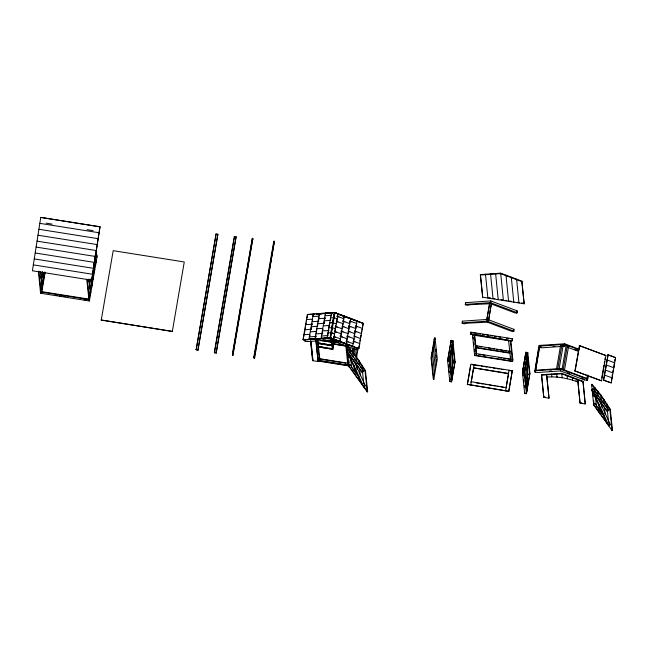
<?xml version="1.0" encoding="UTF-8"?>
<svg xmlns="http://www.w3.org/2000/svg" width="648" height="648" viewBox="0 0 648 648"><rect width="100%" height="100%" fill="white"/><g stroke="black" fill="none" stroke-linecap="round" stroke-linejoin="round"><path stroke-width="0.97" d="M450.125 369.522L450.23 353.662M452.053 346.016L451.842 379.72L449.72 359.559M452.393 376.504L452.612 342.792L454.734 362.953L452.952 362.678L451.948 353.071M525.01 377.444L525.074 367.529M525.123 359.6L525.139 357.615M525.682 356.384L525.69 354.399L525.893 356.319M526.913 357.899L526.694 391.603L524.58 371.442L522.798 371.158M527.253 388.387L527.472 354.683L529.586 374.844L527.812 374.56L527.108 367.845M91.668 280.187L32.4 270.799L40.767 217.404L100.003 226.808L91.668 280.187L100.003 226.808M40.435 291.908L40.516 291.438L89.319 299.19L89.383 300.996L40.573 293.244L40.435 291.908L89.238 299.651M40.573 293.244L38.418 271.504M40.986 291.519L44.242 272.638M43.724 277.83L44.056 275.91M44.388 273.983L44.72 272.055M41.464 291.592L44.688 272.873M41.772 291.948L45.174 272.249M88.371 299.044L89.051 295.099M88.687 299.4L89.027 297.432M89.699 294.192L90.21 291.236M91.06 286.311L91.392 284.342M92.413 278.429L92.753 276.461M93.604 271.528L94.114 268.572M94.964 263.647L95.305 261.679M89.667 296.517L90.518 291.592M91.028 288.635L91.878 283.711M92.389 280.754L93.239 275.829M93.579 273.861L94.503 268.483M94.932 265.98L95.783 261.055M89.383 300.996L97.022 256.721L96.876 255.377L96.325 255.766M101.242 320.136L113.189 250.671L184.267 261.962L172.319 331.428L101.226 320.031L172.319 331.428M196.158 349.539L216.092 233.944L217.874 234.228L197.98 350.228L196.158 349.539L197.98 350.228M196.198 349.944L216.092 233.944M197.932 349.823L217.874 234.228M214.383 352.107L234.325 236.512L236.099 236.787L216.238 353.128L214.464 352.844L214.383 352.107L216.165 352.391L216.238 353.128M214.464 352.844L233.539 242.231M233.879 240.238L234.228 238.245M216.165 352.391L236.099 236.787M232.405 353.962L252.347 238.367L252.817 238.44L233.005 355.217L232.405 353.962L233.005 355.217M232.535 355.136L252.347 238.367M232.883 354.035L252.817 238.44M253.862 356.805L273.796 241.202L274.396 241.299L254.591 358.198L254 358.109L253.862 356.805L254.453 356.894L254.591 358.198M254 358.109L260.877 318.249M261.217 316.248L262.764 307.282M263.112 305.289L263.453 303.296M263.801 301.304L264.141 299.311M264.481 297.319L265.348 292.337M265.688 290.344L266.028 288.352M266.377 286.359L266.717 284.367M267.065 282.374L268.612 273.399M268.952 271.407L273.934 242.506M254.453 356.894L274.396 241.299M333.688 339.017L330.035 337.867L333.688 339.017L338.062 313.737L334.409 312.579L330.035 337.867L358.668 348.681L363.35 323.376L334.692 312.725L344.372 316.094L340.006 341.375L330.423 337.997L302.981 339.763L307.338 314.483L314.126 314.086M303.321 339.892L303.612 338.207M303.904 336.523L303.847 334.708L309.671 334.368M304.487 333.153L304.916 330.626M305.208 328.941L305.5 327.248M306.229 323.036L305.937 324.721L312.385 324.203M306.52 321.351L306.464 319.537L312.287 319.197M307.103 317.982L307.533 315.454M305.443 340.637L305.346 341.221L305.305 339.341M330.674 338.135L304.609 339.819L304.746 341.123L307.719 341.593L307.824 341.018M308.942 339.269L321.716 338.612L308.942 339.269L313.3 313.988L324.113 313.421M310.011 335.186L309.72 336.871L316.256 336.385M311.024 329.289L311.315 327.605M311.607 325.912L312.044 323.384M312.628 320.015L312.336 321.7L318.873 321.214M314.993 338.807L327.848 338.183L314.993 338.807L319.351 313.527L332.205 312.895L319.351 313.527M315.471 338.094L315.908 335.567M316.491 332.197L316.2 333.882L322.785 333.412M316.783 330.512L316.734 328.698L322.672 328.406M317.512 326.3L317.795 324.608M318.233 322.08L319.108 317.026M319.399 315.341L319.691 313.656M316.022 340.629L318.087 361.527L312.903 360.709L310.951 340.913M340.006 341.375L330.334 338.005L321.052 338.369L325.409 313.081L331.841 312.806L331.177 316.175M321.384 338.499L321.675 336.814M322.113 334.279L322.404 332.594M322.979 329.225L322.688 330.909L328.787 330.504M324 323.328L324.292 321.643M324.583 319.95L325.021 317.423M325.596 314.053L325.304 315.738L331.403 315.333M326.074 340.492L325.442 339.957M330.966 333.752L331.258 332.068M331.152 333.785L331.444 332.1M331.314 340.686L331.233 341.148L322.607 340.232M331.711 341.699L323.052 340.322L331.711 341.642L331.646 342.266L321.06 340.581M333.023 345.497L332.375 349.256L331.582 341.634M333.347 343.618L333.671 341.739M317.941 346.964L332.853 349.329L334.311 340.88M336.434 342.136L336.514 341.674M339.836 340.565L340.443 338.847L334.344 336.701M340.565 336.344L341.318 333.793L334.344 331.339M341.148 332.975L341.577 330.448M342.16 327.078L341.869 328.763L335.219 326.276M342.452 325.393L343.059 323.676L336.96 321.529M343.181 321.173L343.472 319.488M343.764 317.804L344.372 316.094M346.34 342.136L346.777 339.601M347.061 337.916L347.352 336.231M349.248 325.272L348.114 333.68L340.953 331.12M349.969 321.06L349.539 323.587L342.695 321.003M346.364 343.796L332.942 338.993L346.364 343.796L350.73 318.508L337.3 313.705L350.73 318.508M347.806 364.581L348.106 362.848L347.846 364.986L345.789 345.384M354.432 334.449L354.14 336.134L360.41 338.572M354.723 332.764L355.161 330.237M352.723 346.226L339.374 341.415L352.723 346.226L357.08 320.938L343.732 316.127L357.08 320.938M354.48 349.021L330.545 340.006L330.35 338.159L357.315 348.187L357.453 349.491L354.48 349.021L354.578 348.446M356.959 348.818L356.862 349.402L356.821 347.522M357.356 349.969L357.785 347.547M356.198 356.716L356.667 356.789L358.117 348.357M358.668 348.681L359.867 343.602L353.273 341.188M359.972 341.099L360.264 339.414M360.555 337.73L360.993 335.194M361.576 331.825L361.284 333.509L355.015 331.079M361.868 330.14L362.483 328.431L355.89 326.017M362.588 325.928L363.026 323.401M435.043 337.932L437.279 359.195L433.787 379.428L433.318 379.347L431.082 358.085L434.217 339.082L434.743 339.665L435.043 337.932L434.565 337.859L434.265 339.593L434.217 339.082M433.787 379.428L431.552 358.166L434.687 339.155M436.363 361.649L436.655 359.964M447.606 360.604L451.089 340.378L452.871 340.654L455.074 361.625L451.583 381.858L449.809 381.575L447.606 360.604L449.38 360.887L451.583 381.858M451.13 340.775L447.647 361.009L449.42 361.292L452.911 341.059M449.639 358.749L447.857 358.466L449.68 359.154L452.523 341.99L450.749 341.707L452.571 342.395L452.523 341.99M449.38 360.887L452.871 340.654M450.093 379.242L449.761 381.17L451.543 381.453L455.026 361.22M451.923 368.647L453.252 360.944M452.628 365.197L453.049 359.024M462.129 322.898L462.421 321.165L487.571 319.407L513.945 329.346L513.694 331.598L511.394 331.233L487.377 322.186L467.103 323.198L464.486 323.781L462.178 323.417L462.129 322.898L487.272 321.141L513.645 331.079L513.694 331.598M489.596 303.758L470.286 304.698L467.678 305.289L465.369 304.925L465.313 304.398L465.612 302.665L490.755 300.915L517.128 310.846L516.885 313.106L514.585 312.741L490.568 303.693L490.755 300.915M480.354 275.036L480.435 274.574L500.669 273.156L521.899 281.159L524.151 303.799L482.687 297.213L480.354 275.036L500.588 273.626L521.818 281.621L524.151 303.799M470.61 333.89L470.91 332.157L512.374 338.742L512.123 340.88L470.61 333.89L512.123 340.88M470.659 334.295L470.91 332.157M485.49 274.217L487.871 298.04L487.944 297.578M467.346 384.361L470.829 364.127L512.293 370.713L508.85 391.343L467.346 384.361L508.85 391.343M467.386 384.758L470.707 365.496M482.687 297.213L480.435 274.574M471.145 382.393L473.631 367.943M490.552 273.869L493.047 298.858L493.128 298.396L494.861 298.671M486.737 319.837L489.629 303.078L491.411 303.361L488.56 320.525L491.411 303.361M486.786 320.242L489.507 304.471M487.571 319.407L487.377 322.186M495.615 273.513L498.231 299.684L498.312 299.222M500.669 273.156L503.415 300.502M505.975 275.157L508.599 301.328L508.68 300.866M511.28 277.158L513.783 302.154L513.864 301.693M516.594 279.158L518.967 302.972L519.048 302.511L517.315 302.235M521.818 281.621L521.899 281.159M510.179 351.078L509.879 352.812L475.527 347.36L475.826 345.627L510.219 351.483L508.259 351.167M513.645 331.079L513.945 329.346M516.885 313.106L517.128 310.846M512.074 340.475L512.374 338.742M509.036 370.194L505.594 390.825M506.088 387.941L508.583 373.491M472.433 334.579L474.636 355.541L512.544 361.56L512.843 359.826L510.786 340.224M508.802 390.947L512.293 370.713M527.383 353.873L524.54 371.037L522.758 370.761L525.609 353.597L527.423 354.278M522.458 372.495L525.949 352.261L527.723 352.544L529.926 373.515L526.443 393.741L524.661 393.458L522.458 372.495L524.24 372.778L526.443 393.741M525.828 353.63L522.499 372.9L524.281 373.175L527.772 352.949L525.949 352.261M524.24 372.778L527.723 352.544M527.116 378.61L527.942 373.791M529.886 373.11L526.395 393.344L524.621 393.061M588.279 375.548L587.444 380.408L584.472 379.939L560.536 370.923L537.71 372.511L534.738 372.041L538.966 345.449L564.7 343.788L578.826 349.118M535.24 369.125L538.934 347.725M539.695 346.85L535.329 372.138L539.557 345.546L539.695 346.85L541.283 347.101M575.878 380.741L577.927 381.567L577.846 382.028C568.013 378.246 557.28 376.277 546.75 377.087L546.823 376.626L549.042 397.726L548.961 398.188L543.785 397.37L541.534 374.73L561.767 373.313L582.989 381.316L585.241 403.955L580.065 403.129L577.684 379.315M546.588 374.374L548.961 398.188M543.785 397.37L541.534 374.73M551.65 374.026L551.821 376.853M556.705 373.669L556.948 377.152L557.029 376.691M561.897 344.768L557.742 368.898L556.51 368.987L560.674 344.858L561.897 344.768L563.185 345.254L559.022 369.384M586.813 378.44L560.439 368.501L560.536 370.923L560.633 370.348M564.7 343.788L564.797 346.21L562.812 346.348M564.797 346.21L564.894 345.635M561.97 369.822L566.133 345.692L567.356 345.603L568.644 346.089L564.481 370.219L563.201 369.733L567.356 345.603M561.767 373.313L562.108 377.808L562.189 377.347M567.073 375.314L567.316 378.805M572.378 377.314L572.549 380.149M574.865 370.923L579.555 345.611L605.929 355.55L601.563 380.838L574.865 370.923L601.563 380.838M575.189 370.899L579.555 345.611M585.241 403.955L582.989 381.316M580.065 403.129L577.927 381.567M584.472 379.939L584.569 379.364M587.38 375.127L586.853 380.319M587.185 378.375L587.517 376.431M587.444 380.408L587.979 375.216M601.741 377.938L603.92 365.294M604.26 363.35L604.592 361.406M604.924 359.462L605.264 357.518M603.41 380.101L608.099 354.788L615.6 357.615L611.242 382.903L603.41 380.101L611.242 382.903M603.734 380.076L608.099 354.788M611.348 380.4L612.109 377.849L604.276 375.046M612.077 376.188L612.368 374.495M613.089 370.283L612.66 372.811L605.151 369.984M614.255 363.544L613.859 367.732L606.026 364.929M614.693 361.009L614.984 359.324M321.052 338.369L330.237 337.973L327.07 337.956L331.444 312.676L334.409 312.579L338.062 313.737M327.831 335.567L327.937 332.902C332.537 332.732 336.693 332.408 333.38 339.05M328.56 331.347L328.852 329.662M330.448 320.396L330.747 318.711M334.36 312.587L331.177 332.918M334.643 312.555L330.278 337.843M330.65 337.981L335.024 312.692M337.308 316.289L337.754 313.762M334.692 331.46C337.325 327.475 331.387 327.605 328.811 327.848L329.686 322.785L332.902 322.672L336.312 323.846L337.187 318.792L333.761 317.617M335.275 328.091L335.713 325.563M349.361 366.703L348.964 366.979L346.753 345.87L347.142 345.595M348.284 349.807L346.818 350.835L362.224 372.487L363.69 371.458L363.609 370.713L348.284 349.807L348.365 350.544M350.074 348.697L350.09 352.828M353.071 352.334L353.201 357.542M359.251 377.274L349.815 364.403L348.349 365.432L367.254 391.927L367.651 391.651L365.432 370.551L356.1 356.327L356.23 361.568M359.17 360.653L359.186 364.873M362.273 365.334L362.281 369.457M362.143 371.741L363.609 370.713M367.254 391.927L365.035 370.818L365.432 370.551M364.208 387.763L364.597 387.496L367.651 391.651M594.184 405.373L593.795 405.648L591.575 384.539L591.964 384.272L600.923 394.997L610.254 409.22L612.473 430.321L612.085 430.596L593.349 404.328L594.815 403.299L604.244 416.162M594.905 387.366L594.921 391.497M591.81 389.74L593.285 388.711L608.61 409.625L608.683 410.362L607.216 411.391L591.81 389.74L607.216 411.391M597.893 391.003L598.023 396.212M600.923 394.997L601.166 401.234M603.993 399.322L604.017 403.542M596.84 409.803L597.229 409.528L600.283 413.691L599.886 413.967M607.095 404.004L607.111 408.127M607.144 410.646L608.61 409.625M612.085 430.596L609.865 409.496L610.254 409.22M608.626 422.156L610.222 424.942L608.747 425.971L608.675 425.234L610.141 424.205L597.942 397.742M40.767 217.404L99.97 226.824M39.812 223.349L99.071 232.745M38.912 229.271L98.148 238.675M37.957 235.216L97.224 244.604M37.033 241.145L96.293 250.533M36.102 247.074L95.369 256.462M35.211 252.987L94.446 262.399M34.287 258.925L93.515 268.329M33.323 264.87L92.591 274.258M330.893 317.868L333.777 317.617M343.618 318.646L336.96 316.159M348.665 328.649L342.719 326.381M346.923 338.758L340.079 336.174M354.578 333.607L348.673 331.339M314.288 314.142L307.338 314.483M317.058 313.956L323.919 313.47M325.879 313.34L331.752 312.927M308.975 314.531L313.591 314.345M319.359 313.948L324.656 313.575M328.18 313.332L332.1 313.057M335.04 312.854L343.189 316.07M465.313 304.398L490.463 302.648L516.829 312.579M361.414 322.785L361.673 322.906M322.704 339.981L324.689 339.844M307.719 341.593L330.545 340.006M561.962 345.344L563.185 345.254M552.987 346.469L554.971 346.332M560.828 346.494L541.971 347.806L539.598 347.425L539.46 346.121L564.602 344.372L578.729 349.693M567.421 346.178L568.644 346.089M605.929 355.55L579.223 345.635M615.6 357.615L607.767 354.812M606.893 359.875L614.401 362.702M535.297 370.259L560.439 368.501M549.723 371.11L551.707 370.964M541.453 375.192L561.686 373.774L582.917 381.777M316.507 313.932L324.162 313.446M316.062 313.972L319.942 313.754M311.51 329.257L305.062 329.783M302.981 339.763L315.584 339.034M331.711 312.887L325.409 313.081M318.759 316.208L312.871 316.516L313.3 313.988M317.018 326.325L311.461 326.754M316.143 331.379L310.586 331.817M325.401 318.241L318.816 318.711M324.526 323.295L317.941 323.765M330.537 320.387L324.437 320.792M329.662 325.442L323.563 325.855M327.92 335.559L321.821 335.972M329.694 322.793L332.667 322.696M327.07 337.956L329.986 337.867M252.469 239.541L252.939 239.614M236.172 237.533L234.398 237.249L234.325 236.512M46.17 223.163L52.099 224.111M87.164 229.676L93.085 230.615M488.811 297.707L490.536 297.983M500.904 299.635L502.629 299.903M505.221 300.316L506.955 300.591M509.547 301.004L511.272 301.279M521.64 302.924L523.365 303.199M491.451 303.766L489.629 303.078M96.463 257.11L96.941 257.191L96.269 250.816M95.467 262.894L95.945 262.966L95.118 255.109M94.171 270.402L94.648 270.483L93.911 263.469M473.729 332.999L476.726 333.477M478.718 333.793L480.711 334.109M482.711 334.425L484.777 334.757M486.697 335.057L488.722 335.381M490.69 335.688L492.683 336.012M494.651 336.32L496.676 336.644M498.596 336.952L500.661 337.276M506.647 338.224L508.648 338.548M472.473 334.976L510.381 341.002M92.875 277.919L93.353 277.992L92.624 271.107M475.867 346.024L477.827 346.34M479.795 346.648L481.756 346.964M488.624 348.057L490.593 348.365M492.553 348.673L494.513 348.989M496.481 349.296L498.442 349.612M500.402 349.92L502.37 350.236M504.33 350.544L506.291 350.86M475.567 347.757L509.919 353.217M475.891 353.565L512.803 359.429L512.503 361.163L474.595 355.136M478.929 354.44L480.921 354.764M482.914 355.08L484.915 355.396M498.879 357.615L501.868 358.085M503.869 358.401L505.861 358.717M507.854 359.041L509.855 359.356M90.283 292.945L90.761 293.026L89.311 279.215M431.9 352.52L432.37 352.593L434.662 374.366M534.6 370.737L560.342 369.077L587.307 379.104M40.654 292.783L41.602 292.937M55.42 295.132L57.397 295.448M59.373 295.755L61.349 296.071M63.318 296.387L65.294 296.695M84.054 299.676L86.03 299.992M88.517 300.389L89.465 300.534L87.237 279.337M431.325 355.841L431.795 355.914M522.717 370.356L524.491 370.64M431.374 356.351L431.851 356.424M333.129 341.869L339.115 342.816M321.999 340.573L331.63 342.104M431.082 358.085L431.552 358.166M472.505 364.792L479.123 365.845M481.124 366.161L483.116 366.476M485.117 366.792L487.11 367.108M489.11 367.424L491.103 367.748M493.104 368.064L495.096 368.38M497.097 368.696L499.098 369.012M501.09 369.328L503.091 369.652M509.895 370.729L511.523 370.988M333.833 343.756L346.802 345.813M333.858 344.056L346.834 346.113M335.867 344.477L345.846 346.064M317.633 342.841L332.092 345.295L330.164 344.995M317.642 342.897L332.084 345.19L332.011 345.757L317.577 343.464M326.317 344.38L328.244 344.687M317.561 343.302L331.995 345.603M435.934 364.176L436.404 364.257L434.111 342.476L433.642 342.403L433.852 344.38M318.006 346.34L332.448 348.689M320.906 346.955L322.834 347.263M317.925 346.802L332.359 349.094M435.059 369.239L435.529 369.311L433.245 347.539L432.767 347.458L432.977 349.442M476.183 382.895L479.18 383.365M481.172 383.689L483.173 384.005M485.174 384.321L487.166 384.637M489.167 384.953L491.16 385.268M493.16 385.592L495.153 385.908M497.154 386.224L499.146 386.54M501.147 386.856L503.14 387.172M317.779 358.036L319.675 358.336L319.375 360.069L317.48 359.77M317.82 358.433L347.895 363.212M319.002 358.911L341.942 362.556M343.942 362.872L345.935 363.188M317.52 360.166L348.6 365.108M317.714 360.596L349.151 365.594M312.984 360.239L312.514 360.166L310.481 340.84M318.241 361.074L349.191 365.99M543.858 396.908L545.592 397.184M580.138 402.667L581.872 402.943M337.154 342.29L331.233 341.148L331.063 339.536M331.525 332.918L334.562 333.963M350.414 321.222L356.643 323.465L355.776 328.52L348.656 325.96M346.907 336.069L354.027 338.637L353.152 343.691L346.04 341.132M334.692 312.725L343.116 315.779M337.065 316.273L338.936 316.945M336.191 321.327L338.062 322.007M335.324 326.381L337.195 327.062M334.449 331.444L336.32 332.124M333.574 336.498L335.445 337.179M350.163 318.549L363.35 323.376M345.805 343.837L358.992 348.665M342.986 321.173L344.858 321.862M342.112 326.236L343.983 326.924M341.237 331.29L343.108 331.979M340.37 336.344L342.241 337.033M349.807 321.076L351.67 321.764M348.94 326.13L350.795 326.819M348.065 331.185L349.928 331.881M347.19 336.247L349.053 336.936M346.324 341.302L348.179 341.99M575.019 349.45L577.781 350.487M567.559 347.255L578.607 351.419M567.081 372.77L569.843 373.815M580.883 377.978L583.645 379.015M345.068 316.775L360.142 322.453M355.72 326.033L357.558 326.722M354.853 331.088L356.692 331.784M353.978 336.142L355.817 336.839M353.103 341.204L354.942 341.893M331.565 339.771L336.166 341.504M591.575 384.539L600.534 395.272L609.865 409.496M346.753 345.87L355.712 356.603L365.035 370.818M348.26 346.688L356.1 356.327M593.949 393.296L608.675 425.234L606.658 422.496L591.908 390.509M593.884 390.177L598.072 395.888M599.846 398.301L605.742 406.345M606.917 407.948L608.683 410.362M597.254 407.252L601.968 413.691M604.851 419.928L607.395 423.395M593.349 404.328L608.675 425.234M348.875 351.24L352.488 356.173M354.254 358.587L358.976 365.018M360.15 366.63L363.69 371.458M362.224 372.487L346.891 351.572L361.633 383.551M363.617 383.227L365.221 386.054L363.755 387.083L348.94 354.359M352.253 368.364L356.384 373.993M348.349 365.432L363.674 386.338L365.148 385.317L353.354 359.729M607.314 410.054L608.529 421.621M604.43 407.487L605.159 414.388M601.368 403.218L601.79 407.195M602.203 411.164L602.519 414.145M598.849 404.101L599.473 410.022M595.528 397.281L596.541 406.912M593.285 388.711L593.357 389.456M594.815 403.299L594.888 404.036M592.92 393.312L593.236 396.325M593.657 400.351L593.868 402.359M523.106 374.042L523.309 375.962M523.714 379.801L523.908 381.721M524.313 385.56L524.515 387.48M510.341 340.597L512.544 361.56M510.721 356.262L510.924 358.182M508.607 340.718L510.729 360.879M506.137 387.65L471.153 381.696L471.193 382.101M474.652 334.49L475.867 346.008M476.061 347.927L476.369 355.42L474.255 335.259M473.178 337.082L473.38 339.001M473.785 342.849L473.988 344.768M474.49 349.564L474.692 351.483M474.134 365.051L474.093 364.646L470.642 385.276M465.612 302.665L465.669 303.191M462.421 321.165L462.478 321.683M451.089 340.378L451.332 342.695M448.546 365.035L448.748 366.954M449.153 370.794L449.356 372.713M449.858 377.517L450.06 379.436M435.788 349.458L435.991 351.386M436.396 355.258L436.598 357.186M362.483 371.385L363.698 382.952M359.608 368.817L360.329 375.719M357.226 348.762L357.542 351.726M355.833 348.867L356.667 356.789M356.441 363.552L357.064 369.514M354.343 347.984L355.169 355.906M352.99 348.535L353.606 354.334M352.52 348.462L352.949 352.577M352.342 348L352.747 351.864M354.027 365.432L354.65 371.345M350.698 358.603L351.613 367.278M349.815 364.403L349.896 365.14M347.352 347.611L347.668 350.625M347.984 353.638L348.3 356.651M348.721 360.669L348.94 362.686M347.32 347.514L347.547 350.9M347.855 353.816L348.268 357.712M348.656 360.166L348.98 364.524M346.793 350.366L346.996 352.285M347.498 357.089L347.701 359.008M331.954 340.751L332.853 349.329M317.755 340.095L319.715 358.741L319.415 360.474L317.358 340.864M315.843 340.119L318.087 361.527M310.878 341.423L312.903 360.709M94.924 257.855L95.645 264.7L95.167 264.627L94.964 262.667M93.612 265.226L94.349 272.217M93.66 270.143L93.871 272.136M92.332 272.873L93.053 279.725L92.575 279.653L92.372 277.692M91.425 279.482L92.057 285.509L91.579 285.436L90.947 279.401M90.914 279.239L91.757 287.242M90.437 279.166L90.647 281.167M91.068 285.169L91.279 287.169M88.833 279.142L90.461 294.759L89.983 294.678L89.78 292.718M88.436 279.952L88.646 281.921M89.06 285.849L89.262 287.809M86.759 279.256L88.849 299.117M43.173 272.597L43.578 276.485M42.566 271.447L43.278 278.227M42.42 274.493L42.736 277.49M41.026 272.047L42.282 284.002M40.524 271.86L41.982 285.736M40.516 276.21L40.727 278.17M41.14 282.099L41.342 284.059M38.84 271.042L41.132 292.864M508.486 373.378L473.542 367.829L508.534 373.774L508.486 373.378"/></g></svg>
